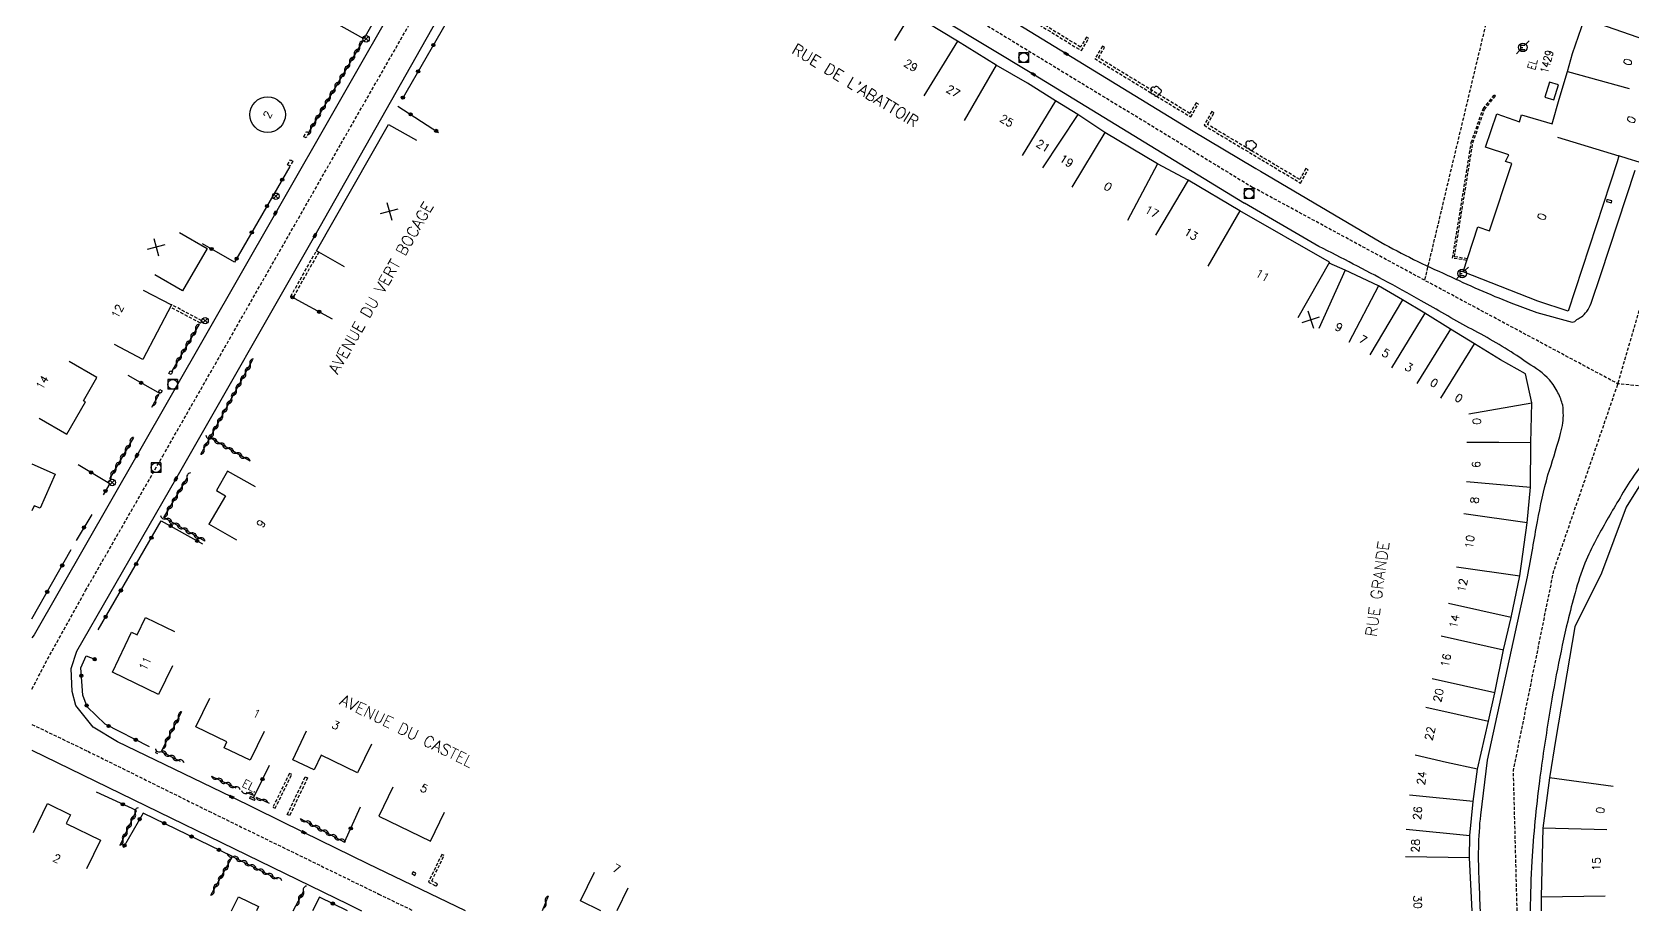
# Model space of a CAD drawing. Header units: millimetres. Extents: x 100999 to 102001, y 122000 to 123000.
# Drawn here: x 101000 to 101249.9, y 122000 to 122137.2 of the extents above; entities that cross this region are included whole.
import ezdxf
from ezdxf.enums import TextEntityAlignment as Align

# ---------------------------------------------------------------- set-up
doc = ezdxf.new("R2010")
doc.units = ezdxf.units.MM
doc.linetypes.add('DASHED', pattern=[0.75, 0.5, -0.25])
doc.layers.get('0').update_dxf_attribs({"linetype": 'CONTINUOUS'})
for name, color, linetype in [('W0001', 6, 'DASHED'), ('W0008', 7, 'CONTINUOUS'), ('W0100', 7, 'CONTINUOUS'), ('W0112', 1, 'DASHED'), ('W0300', 7, 'CONTINUOUS'), ('W0310', 3, 'CONTINUOUS'), ('W0322', 7, 'CONTINUOUS'), ('W0400', 7, 'CONTINUOUS'), ('W0420', 7, 'CONTINUOUS'), ('W0469', 7, 'CONTINUOUS'), ('W0471', 7, 'CONTINUOUS'), ('W0984', 7, 'CONTINUOUS'), ('W0989', 7, 'CONTINUOUS'), ('W0991', 7, 'CONTINUOUS'), ('W1102', 7, 'CONTINUOUS')]:
    doc.layers.add(name, color=color, linetype=linetype)
doc.styles.get("Standard").update_dxf_attribs({"font": 'romans.shx', "width": 0.85})

# ---------------------------------------------------------------- blocks, each defined once
blk = doc.blocks.new('T420')
for p, q in [((0.75, 0.75), (-0.75, 0.75)), ((-0.75, 0.75), (-0.75, -0.75)), ((0.75, 0.75), (0.75, -0.75)), ((0.75, -0.75), (-0.75, -0.75))]:
    blk.add_line(p, q)
blk.add_ellipse((0, 0), major_axis=(-0.53, 0.53), ratio=1, start_param=3.926991, end_param=10.210176)
blk = doc.blocks.new('T400')
for p, q in [((-0.15, 0.3), (0.15, 0.3)), ((-0.15, -0.25), (-0.15, 0.3)), ((-0.15, 0.15), (0.15, 0.15)), ((-0.15, 0), (0.15, 0)), ((0.15, 0.3), (0.15, -0.25)), ((-0.15, -0.15), (0.15, -0.15)), ((-0.15, -0.25), (-0.15, -0.3)), ((-0.15, -0.3), (0.15, -0.3)), ((0.15, -0.3), (0.15, -0.25))]:
    blk.add_line(p, q)
blk = doc.blocks.new('T300')
for p, q in [((-0.8, 0.51), (-0.86, 0.34)), ((-0.86, 0.34), (-0.86, 0.17)), ((-0.86, 0.17), (-0.74, 0.06)), ((-0.69, 0.63), (-0.8, 0.51)), ((-0.8, -0.06), (-0.74, 0.06)), ((-0.74, 0.06), (-0.69, 0.11)), ((-0.57, 0.69), (-0.69, 0.63)), ((-0.46, 0.69), (-0.57, 0.69)), ((-0.29, 0.63), (-0.46, 0.69)), ((-0.29, 0.63), (-0.17, 0.74)), ((-0.23, 0.57), (-0.29, 0.63)), ((-0.17, 0.74), (-0.06, 0.8)), ((-0.06, 0.8), (0.06, 0.8)), ((0.06, 0.8), (0.23, 0.74)), ((0.23, 0.74), (0.34, 0.63)), ((0.34, 0.63), (0.4, 0.51)), ((0.46, 0.46), (0.34, 0.46)), ((0.4, 0.51), (0.4, 0.46)), ((0.57, 0.4), (0.46, 0.46)), ((0.57, 0.4), (0.69, 0.29)), ((0.69, 0.29), (0.74, 0.17)), ((0.74, 0.06), (0.69, -0.17)), ((0.74, 0.17), (0.74, 0.06)), ((-0.8, -0.17), (-0.8, -0.06)), ((-0.8, -0.23), (-0.8, -0.17)), ((-0.74, -0.34), (-0.8, -0.23)), ((-0.69, -0.4), (-0.74, -0.34)), ((-0.51, -0.46), (-0.69, -0.4)), ((-0.4, -0.46), (-0.51, -0.46)), ((-0.4, -0.46), (-0.34, -0.46)), ((-0.34, -0.46), (-0.34, -0.4)), ((-0.34, -0.51), (-0.34, -0.46)), ((-0.29, -0.63), (-0.34, -0.51)), ((-0.17, -0.74), (-0.29, -0.63)), ((-0.06, -0.8), (-0.17, -0.74)), ((0.06, -0.8), (-0.06, -0.8)), ((0.17, -0.74), (0.06, -0.8)), ((0.23, -0.69), (0.17, -0.74)), ((0.29, -0.46), (0.23, -0.46)), ((0.29, -0.63), (0.23, -0.69)), ((0.46, -0.4), (0.29, -0.46)), ((0.34, -0.51), (0.29, -0.63)), ((0.34, -0.51), (0.34, -0.46)), ((0.57, -0.34), (0.46, -0.4)), ((0.63, -0.29), (0.57, -0.34)), ((0.69, -0.17), (0.63, -0.29))]:
    blk.add_line(p, q)
blk = doc.blocks.new('T469')
at = {"color": 0, "linetype": 'Continuous', "flags": 128}
for points in [[(-0.35, 0.35), (0.35, -0.35)], [(-0.35, -0.35), (0.35, 0.35)]]:
    blk.add_lwpolyline(points, dxfattribs=at)
at = {"color": 0, "linetype": 'Continuous'}
blk.add_circle((0, 0), 0.5, dxfattribs=at)
blk = doc.blocks.new('t991o')
at = {"color": 0, "linetype": 'Continuous'}
for p, q in [((-1, 1), (1, -1)), ((-1, -1), (1, 1))]:
    blk.add_line(p, q, dxfattribs=at)
blk = doc.blocks.new('t310o')
at = {"color": 0, "linetype": 'Continuous'}
for centre, start, end in [((-0.5, 0.38), 216.8699, 323.1304), ((0.5, -0.37), 36.8699, 143.1303)]:
    blk.add_arc(centre, 0.625, start, end, dxfattribs=at)
blk = doc.blocks.new('t322o')
at = {"color": 0, "linetype": 'Continuous'}
for radius in [0.25, 0.15]:
    blk.add_circle((0, 0), radius, dxfattribs=at)
blk = doc.blocks.new('T471')
for p, q in [((-0.333334, 0.333334), (-0.333334, -0.333334)), ((-0.333334, 0.333334), (0.333334, 0.333334)), ((-0.333334, 0), (0, 0)), ((0.500001, 0.500001), (1.000002, 1.000002)), ((-0.500001, -0.500001), (-1.000002, -1.000002)), ((-0.333334, -0.333334), (0.333334, -0.333334))]:
    blk.add_line(p, q)
blk.add_ellipse((0, 0), major_axis=(0.471405, 0.471405), ratio=1, start_param=5.4977871438, end_param=11.780972451)

msp = doc.modelspace()

# ---------------------------------------------------------------- linework, layer by layer
at = {"layer": 'W0001'}
for points in [[(101080.43, 122222.09), (101075.39, 122207.63), (101075.07, 122201.32), (101075.56, 122194.5), (101087.14, 122186.72), (101099.04, 122169.5), (101126.82, 122151.84), (101190.62, 122112.98)], [(101000, 122034.61), (101002.08, 122038.62), (101008.37, 122049.99), (101020.42, 122070.98), (101048.25, 122119.72), (101079.01, 122173.41), (101081.49, 122178.26)], [(101000, 122029.1), (101008.71, 122024.9), (101027.63, 122015.54), (101054.15, 122002.61), (101059.55, 122000)]]:
    msp.add_lwpolyline(points, dxfattribs=at)
at = {"layer": 'W0001', "flags": 128}
for points in [[(101184.67, 122171.56), (101231.71, 122157.85), (101217.51, 122098.44)], [(101231.98, 122000), (101231.4, 122021.89), (101237.72, 122053.15), (101247.72, 122082.27), (101255.61, 122109.32), (101259.41, 122113.68), (101266.51, 122128.5), (101269.87, 122130.91), (101290.89, 122132.36), (101297.82, 122132.85), (101313.1, 122131.82), (101331.86, 122128.3), (101349.21, 122123.36), (101360.02, 122120.28), (101354.67, 122094.43), (101352.29, 122082.94), (101342.72, 122084.27), (101313.14, 122083.71), (101261, 122080.98), (101247.72, 122082.27), (101234.35, 122089.42), (101234.35, 122089.42), (101217.51, 122098.44), (101190.62, 122112.98)]]:
    msp.add_lwpolyline(points, dxfattribs=at)
at = {"layer": 'W0008'}
msp.add_line((101067.69, 122000), (101052.44, 122007.32), dxfattribs=at)
for points in [[(101151.11, 122244.9), (101147.24, 122239.81), (101142.9, 122234.05), (101128.85, 122215.37), (101124.37, 122209.16), (101122.97, 122207.16), (101110.95, 122189.93), (101101.55, 122176.27), (101101.54, 122176.26), (101100.99, 122175.21), (101100.89, 122173.76), (101101.4, 122172.71), (101101.84, 122172.27), (101102.16, 122172.01), (101122.88, 122157.55), (101123.36, 122157.23), (101161.53, 122133.82), (101181.09, 122121.9), (101191.14, 122115.89), (101191.87, 122115.45)], [(101079.05, 122222.62), (101077.12, 122217.09), (101072.87, 122204.99), (101065.39, 122183.71), (101065.75, 122183.48), (101072.01, 122179.96), (101076, 122177.69), (101076.52, 122177), (101076.63, 122176.24), (101076.33, 122175.54), (101076.1, 122175.54), (101057.9, 122143.73), (101038.04, 122108.94), (101016.39, 122071.09), (101000.35, 122043.08), (101000, 122042.62)], [(101052.44, 122007.32), (101042.45, 122012.21), (101031.17, 122017.76), (101013.35, 122026.39), (101009.54, 122028.67), (101006.87, 122032.02), (101006.29, 122034.23), (101006.11, 122037.83), (101007, 122040.55), (101022.46, 122067.39), (101044.18, 122105.4), (101064.04, 122140.4), (101080.59, 122169.42), (101082.29, 122172.32), (101082.15, 122172.44), (101082.27, 122172.67), (101083.22, 122173.23), (101084.29, 122172.99), (101092.67, 122168.25), (101117.01, 122154.54), (101120.2, 122152.64), (101134.87, 122143.63), (101156.41, 122130.62), (101189.37, 122110.5)], [(101000, 122025.06), (101049.4, 122001.02), (101051.49, 122000)]]:
    msp.add_lwpolyline(points, dxfattribs=at)
at = {"layer": 'W0008', "flags": 128}
for points in [[(101191.87, 122115.45), (101210.67, 122104.38, 0.0234), (101221.06, 122099.26, 0.0182), (101230.98, 122094.91), (101235.03, 122093.39), (101240.55, 122091.89, 0.2189), (101241.31, 122092.32, -0.0326), (101242.02, 122092.73, 0.0966), (101242.84, 122093.57, 0.0758), (101243.53, 122094.84), (101245.04, 122099.35), (101250.42, 122115.64)], [(101226.25, 122000, -0.002491), (101226.06, 122004.59, -0.0387), (101226.29, 122014.94), (101227.33, 122023.53), (101233.6, 122052.15, 0.0119), (101234.41, 122056.63, -0.0049), (101235.16, 122060.78, -0.0235), (101236.79, 122068.04, 0.0076), (101238.64, 122074.07, 0.0074), (101239.04, 122075.77, 0.0802), (101239.09, 122078.93, 0.0681), (101238.35, 122080.86, 0.0601), (101237.03, 122082.88, 0.0725), (101233.68, 122085.46), (101233.68, 122085.46, 0.0073), (101231.94, 122086.68, 0.023), (101224.42, 122091.03, -0.0032), (101216.99, 122095.24, 0.0057), (101211.06, 122098.51, 0.0052), (101200.35, 122104.07), (101189.37, 122110.5)], [(101253.41, 122071.81, 0.0491), (101249.87, 122067.42, 0.0135), (101247.8, 122064.06, 0.0119), (101244.27, 122057.86, 0.0246), (101242.57, 122054.29, 0.0285), (101241.04, 122049.66, 0.0093), (101239.87, 122045.19, 0.0186), (101236.94, 122030.24, 0.0088), (101235.46, 122020.25, 0.0173), (101234.27, 122007.73, 0.014838), (101234.03, 122000, 0.0071)]]:
    msp.add_lwpolyline(points, format="xyb", dxfattribs=at)
at = {"layer": 'W0100'}
for p, q in [((101031.97, 122057.85), (101027.64, 122060.36)), ((101034.87, 122017.46), (101034.14, 122017.82)), ((101034.73, 122017.19), (101034.87, 122017.46)), ((101093.06, 122003.51), (101091.36, 122000))]:
    msp.add_line(p, q, dxfattribs=at)
for points in [[(101067.74, 122174.65), (101070.22, 122178.99), (101074.79, 122176.38), (101051.82, 122136.12), (101047.48, 122138.6)], [(101202.69, 122101.26), (101188.64, 122109.3), (101180.59, 122114.07), (101175.78, 122116.6), (101167.57, 122121.53), (101163.35, 122124.31), (101159.88, 122126.45), (101155.52, 122129.19), (101150.59, 122132.03), (101144.54, 122135.76), (101137.31, 122140.15), (101134.72, 122135.88)], [(101048.79, 122100.56), (101044.45, 122103.04), (101055.71, 122122.77), (101060.05, 122120.3)], [(101023.02, 122105.89), (101027.35, 122103.38), (101023.53, 122096.79), (101019.2, 122099.3)], [(101017.38, 122096.91), (101021.8, 122094.58), (101017.3, 122086.07), (101012.88, 122088.41)], [(101001.11, 122076.91), (101005.43, 122074.39), (101008.38, 122079.45), (101008.05, 122079.64), (101010.15, 122083.26), (101005.82, 122085.77)], [(101000, 122069.8), (101003.62, 122068.18), (101001.25, 122062.86), (101000.35, 122063.24), (101000, 122062.45)], [(101034.89, 122066.18), (101030.52, 122068.61), (101028.84, 122065.59), (101030.2, 122064.76), (101027.64, 122060.36)], [(101021.97, 122038.24), (101019.78, 122033.74), (101012.55, 122037.26), (101015.53, 122043.51), (101016.43, 122043.08), (101017.74, 122045.79), (101022.24, 122043.61)], [(101036.26, 122027.99), (101034.09, 122023.49), (101030, 122025.46), (101030.44, 122026.36), (101025.59, 122028.7), (101027.76, 122033.2)], [(101053.03, 122026.03), (101050.84, 122021.54), (101045.18, 122024.29), (101044.08, 122021.99), (101040.75, 122023.58), (101042.9, 122028.1)], [(101019.68, 122024.49), (101019.33, 122024.64), (101019.41, 122024.84)], [(101034.73, 122017.19), (101034.01, 122017.55), (101034.14, 122017.82)], [(101056.34, 122019.27), (101054.17, 122014.76), (101062.24, 122010.88), (101064.41, 122015.38)], [(101000.21, 122012.23), (101002.4, 122016.73), (101006, 122014.98), (101005.35, 122013.63), (101010.68, 122011.03), (101008.49, 122006.53)], [(101088.84, 122000), (101085.66, 122001.54), (101087.84, 122006.04)], [(101031.16, 122000), (101032.25, 122002.19), (101035.36, 122000.64), (101035.05, 122000)]]:
    msp.add_lwpolyline(points, dxfattribs=at)
at = {"layer": 'W0100', "flags": 128}
for points in [[(101254.48, 122115.82), (101249.32, 122117.41), (101247.86, 122117.85), (101247.59, 122116.94), (101239.97, 122093.61), (101235.22, 122095.17), (101235.22, 122095.17), (101223.52, 122099.76), (101225.84, 122106.76), (101227.65, 122106.15), (101231.13, 122116.65), (101230.18, 122116.97), (101230.66, 122118.04), (101227.03, 122119.23), (101228.83, 122124.41), (101232.35, 122123.19), (101232.66, 122124.26), (101237.43, 122122.88), (101238.54, 122126.72), (101239.83, 122131.04), (101240.6, 122133.85), (101242.51, 122139.28), (101243.51, 122142.41), (101248.27, 122140.89)], [(101245.94, 122110.74), (101246.72, 122110.53), (101246.78, 122110.83), (101246, 122111.05), (101245.94, 122110.74), (101245.94, 122110.74)], [(101224.95, 122000), (101224.55, 122008.26), (101224.61, 122011.74), (101225.13, 122017.07), (101225.81, 122022.08), (101227.49, 122029.59), (101228.47, 122034.01), (101229.86, 122040.74), (101231.03, 122045.8), (101232.41, 122052.29), (101233.56, 122060.58), (101234.05, 122066.16), (101234.1, 122073.06), (101234.26, 122079.32), (101233.28, 122083.81), (101233.28, 122083.81), (101229.39, 122086), (101225.32, 122088.53), (101221.57, 122090.82), (101217.58, 122093.31), (101214.08, 122095.39), (101210.34, 122097.58), (101205.14, 122100.02), (101202.61, 122101.13), (101202.54, 122101.17)], [(101284.15, 122076.84), (101279.38, 122076.35), (101272.56, 122075.56), (101258.17, 122073.68), (101254.57, 122070.49), (101251.79, 122067.46), (101248.99, 122063.03), (101245.15, 122052.69), (101240.97, 122044.34), (101238.01, 122026.9), (101237.05, 122020.73), (101236.01, 122012.9), (101235.71, 122002.17), (101235.74, 122000)]]:
    msp.add_lwpolyline(points, dxfattribs=at)
msp.add_lwpolyline([(101237.02, 122129.37), (101236.32, 122127.03), (101237.73, 122126.6), (101238.43, 122128.95)], close=True, dxfattribs=at)
at = {"layer": 'W0112'}
for p, q in [((101144.57, 122146.14), (101163.92, 122134.29)), ((101163.92, 122134.29), (101165.06, 122136.21)), ((101226.65, 122125.21), (101228.42, 122127.4)), ((101226.87, 122125.09), (101228.61, 122127.24)), ((101228.61, 122127.24), (101228.42, 122127.4)), ((101180.99, 122123.95), (101182.18, 122125.95)), ((101224.82, 122119.96), (101226.65, 122125.21)), ((101225.06, 122119.9), (101226.87, 122125.09)), ((101042.81, 122120.68), (101042.45, 122120.86)), ((101043.22, 122121.48), (101042.81, 122120.68)), ((101221.89, 122101.9), (101224.82, 122119.96)), ((101222.18, 122102.11), (101225.06, 122119.9)), ((101040.73, 122117.06), (101040.25, 122116.24)), ((101040.25, 122116.24), (101039.91, 122116.44)), ((101198.16, 122113.61), (101199.31, 122115.68)), ((101040.41, 122095.92), (101044.44, 122103.04)), ((101044.44, 122103.04), (101044.79, 122102.84)), ((101224.11, 122101.55), (101221.89, 122101.9)), ((101224.19, 122101.79), (101222.18, 122102.11)), ((101026.31, 122091.75), (101021.6, 122094.24)), ((101021.72, 122083.71), (101021.37, 122083.9)), ((101021.95, 122084.12), (101021.72, 122083.71)), ((101020.11, 122080.83), (101019.77, 122081.04)), ((101020.33, 122081.17), (101020.11, 122080.83)), ((101040.2, 122021.43), (101037.62, 122016.17)), ((101043.04, 122020.74), (101040.24, 122014.87)), ((101037.62, 122016.17), (101037.98, 122015.99)), ((101040.24, 122014.87), (101039.88, 122015.04)), ((101064, 122008.77), (101061.91, 122004.47)), ((101059.35, 122005.75), (101059.78, 122005.5)), ((101059.78, 122005.5), (101059.98, 122005.85)), ((101061.91, 122004.47), (101063.17, 122003.84))]:
    msp.add_line(p, q, dxfattribs=at)
for points in [[(101163.78, 122134.85), (101144.77, 122146.49), (101144.57, 122146.14)], [(101165.06, 122136.21), (101164.71, 122136.42), (101163.78, 122134.85)], [(101167.19, 122134.98), (101166.01, 122133.04), (101180.99, 122123.95)], [(101166.56, 122133.18), (101167.53, 122134.77), (101167.19, 122134.98)], [(101182.18, 122125.95), (101181.83, 122126.15), (101180.85, 122124.5), (101166.56, 122133.18)], [(101184.29, 122124.79), (101183.07, 122122.63), (101198.16, 122113.61)], [(101183.61, 122122.77), (101184.64, 122124.59), (101184.29, 122124.79)], [(101199.31, 122115.68), (101198.96, 122115.88), (101198.01, 122114.17), (101183.61, 122122.77)], [(101042.45, 122120.86), (101042.87, 122121.66), (101043.22, 122121.48)], [(101039.91, 122116.44), (101040.38, 122117.26), (101040.73, 122117.06)], [(101044.79, 122102.84), (101040.76, 122095.73), (101040.41, 122095.92)], [(101026.31, 122091.75), (101026.51, 122092.12), (101021.81, 122094.61)], [(101021.37, 122083.9), (101021.6, 122084.32), (101021.95, 122084.12)], [(101019.77, 122081.04), (101019.99, 122081.39), (101020.33, 122081.17)], [(101037.98, 122015.99), (101040.56, 122021.25), (101040.2, 122021.43)], [(101039.88, 122015.04), (101042.68, 122020.91), (101043.04, 122020.74)], [(101062.44, 122004.65), (101064.36, 122008.6), (101064, 122008.77)], [(101059.98, 122005.85), (101059.55, 122006.1), (101059.35, 122005.75)], [(101063.17, 122003.84), (101063.35, 122004.19), (101062.44, 122004.65)]]:
    msp.add_lwpolyline(points, dxfattribs=at)
at = {"layer": 'W0310'}
for p, q in [((101051.65, 122135.81), (101043.2, 122121.49)), ((101026.09, 122091.57), (101021.83, 122084.24)), ((101019.82, 122080.59), (101018.65, 122078.58)), ((101015.85, 122073.91), (101012.1, 122067.46)), ((101034.09, 122070.21), (101027.81, 122073.86)), ((101028.02, 122021.03), (101031.82, 122019.19)), ((101034.59, 122017.99), (101033.53, 122018.44)), ((101035, 122017.73), (101037.02, 122016.77)), ((101013.75, 122010.22), (101016.34, 122015.64)), ((101041.9, 122014.42), (101048.82, 122010.71)), ((101040.77, 122000), (101042.47, 122003.09)), ((101080.6, 122002.25), (101079.68, 122000))]:
    msp.add_line(p, q, dxfattribs=at)
for points in [[(101026.39, 122071.27), (101027.81, 122073.87), (101034.51, 122086.09)], [(101027.01, 122057.7), (101020.59, 122061.41), (101024.25, 122067.52)], [(101023.36, 122031.08), (101020.16, 122024.85), (101023.15, 122023.37)], [(101027.93, 122002.44), (101031.33, 122008.46), (101038.32, 122004.99)]]:
    msp.add_lwpolyline(points, dxfattribs=at)
at = {"layer": 'W0322'}
for p, q in [((101073.4, 122153.67), (101057.8, 122126.73)), ((101057.15, 122125.64), (101063.51, 122121.53)), ((101046.96, 122092.39), (101040.41, 122095.92)), ((101014.98, 122083.6), (101020, 122080.75)), ((101009.34, 122061.89), (101006.9, 122057.79)), ((101000, 122045.56), (101006.13, 122056.42)), ((101037.03, 122022.69), (101034.62, 122017.69)), ((101016.34, 122015.64), (101010.07, 122018.49)), ((101048.82, 122010.7), (101051.29, 122016.2))]:
    msp.add_line(p, q, dxfattribs=at)
for points in [[(101040.28, 122116.2), (101031.65, 122101.29), (101026.61, 122104.14)], [(101007.2, 122069.65), (101012.17, 122066.7), (101011.12, 122064.92)], [(101010.32, 122043.85), (101020.18, 122060.9), (101026.65, 122057.29)], [(101018.33, 122025.61), (101011.42, 122029.12), (101008.61, 122031.86), (101007.96, 122033.64), (101007.61, 122037.95), (101008.45, 122039.81), (101009.81, 122039.26)], [(101031.33, 122008.47), (101017.36, 122015.26), (101014.24, 122009.82)], [(101049.29, 122000), (101044.9, 122002.13), (101043.83, 122000)]]:
    msp.add_lwpolyline(points, dxfattribs=at)
at = {"layer": 'W1102'}
for p, q in [((101251.94, 122135.96), (101242.51, 122139.28)), ((101144.54, 122135.76), (101139.29, 122127.25)), ((101150.59, 122132.03), (101145.59, 122123.37)), ((101239.83, 122131.04), (101249.47, 122128.39)), ((101159.88, 122126.45), (101154.64, 122117.93)), ((101163.35, 122124.31), (101157.83, 122115.97)), ((101167.57, 122121.53), (101162.42, 122112.95)), ((101238.3, 122120.79), (101247.86, 122117.85)), ((101175.78, 122116.6), (101171.12, 122107.75)), ((101180.59, 122114.07), (101175.49, 122105.47)), ((101188.64, 122109.3), (101183.68, 122100.62)), ((101202.69, 122101.26), (101197.73, 122092.58)), ((101205.14, 122100.02), (101201.01, 122090.91)), ((101210.34, 122097.58), (101205.69, 122088.72)), ((101214.08, 122095.39), (101208.99, 122086.79)), ((101217.58, 122093.31), (101212.37, 122084.77)), ((101221.57, 122090.82), (101216.32, 122082.31)), ((101220.07, 122080.01), (101225.32, 122088.53)), ((101224.42, 122077.56), (101234.26, 122079.32)), ((101224.09, 122067.03), (101234.05, 122066.16)), ((101233.56, 122060.58), (101223.66, 122061.97)), ((101222.51, 122053.68), (101232.41, 122052.29)), ((101231.03, 122045.8), (101221.27, 122047.98)), ((101220.1, 122042.92), (101229.86, 122040.74)), ((101228.47, 122034.01), (101218.72, 122036.19)), ((101217.73, 122031.77), (101227.49, 122029.59)), ((101246.97, 122019.41), (101237.05, 122020.73)), ((101225.13, 122017.07), (101215.18, 122018.05)), ((101214.66, 122012.72), (101224.61, 122011.74)), ((101246.01, 122012.61), (101236.01, 122012.9)), ((101224.55, 122008.26), (101214.55, 122008.43)), ((101235.71, 122002.17), (101245.7, 122002.32))]:
    msp.add_line(p, q, dxfattribs=at)
at = {"layer": 'W1102', "flags": 128}
for points in [[(101234.1, 122073.06), (101229.1, 122073.1), (101224.1, 122073.13), (101224.1, 122073.13)], [(101225.81, 122022.08), (101220.94, 122023.17), (101216.06, 122024.27), (101216.06, 122024.27)]]:
    msp.add_lwpolyline(points, dxfattribs=at)
at = {"layer": 'W1102'}
msp.add_circle((101036.8, 122124.3), 2.78, dxfattribs=at)

# ---------------------------------------------------------------- block references
at = {"layer": 'W0300'}
for p in [(101175.61, 122127.92), (101190.45, 122119.48)]:
    msp.add_blockref('T300', p, dxfattribs=at)
at = {"layer": 'W0310'}
for p, rotation in [((101050.38, 122133.66), 239.4327279325985), ((101051.15, 122134.95), 239.4327279325985), ((101048.86, 122131.07), 239.4327279325985), ((101049.62, 122132.37), 239.4327279325985), ((101047.33, 122128.49), 239.4327279325985), ((101048.1, 122129.78), 239.4327279325985), ((101045.81, 122125.91), 239.4327279325985), ((101046.57, 122127.2), 239.4327279325985), ((101045.04, 122124.62), 239.4327279325985), ((101043.52, 122122.03), 239.4327279325985), ((101044.28, 122123.33), 239.4327279325985), ((101024.83, 122089.41), 239.8619042058968), ((101025.58, 122090.71), 239.8619042058968), ((101023.32, 122086.82), 239.8619042058968), ((101024.08, 122088.11), 239.8619042058968), ((101022.57, 122085.52), 239.8619042058968), ((101033.36, 122083.98), 61.27417304332097), ((101034.08, 122085.3), 61.27417304332097), ((101031.91, 122081.35), 61.27417304332097), ((101032.64, 122082.67), 61.27417304332097), ((101019.32, 122079.72), 239.8091862765323), ((101030.47, 122078.72), 61.27417304332097), ((101031.19, 122080.04), 61.27417304332097), ((101029.03, 122076.09), 61.27417304332097), ((101029.75, 122077.4), 61.27417304332097), ((101027.59, 122073.46), 61.26474007810624), ((101028.04, 122073.73), 149.8599839427789), ((101028.31, 122074.77), 61.27417304332097), ((101014.6, 122071.75), 239.811567875061), ((101015.35, 122073.05), 239.811567875061), ((101026.87, 122072.14), 61.26474007810624), ((101029.33, 122072.98), 149.8599839427789), ((101030.63, 122072.22), 149.8599839427789), ((101031.93, 122071.47), 149.8599839427789), ((101013.09, 122069.16), 239.811567875061), ((101013.84, 122070.45), 239.811567875061), ((101033.22, 122070.71), 149.8599839427789), ((101012.33, 122067.86), 239.811567875061), ((101023.46, 122066.21), 59.14107181549319), ((101024.23, 122067.49), 59.14107181549319), ((101021.92, 122063.63), 59.14107181549319), ((101022.69, 122064.92), 59.14107181549319), ((101020.95, 122061.21), 149.9731978902809), ((101021.15, 122062.34), 59.14107181549319), ((101022.25, 122060.45), 149.9731978902809), ((101023.55, 122059.7), 149.9731978902809), ((101024.85, 122058.95), 149.9731978902809), ((101026.15, 122058.2), 149.9731978902809), ((101022.21, 122028.85), 242.8419238095013), ((101022.9, 122030.19), 242.8419238095013), ((101020.85, 122026.18), 242.8419238095013), ((101021.53, 122027.52), 242.8419238095013), ((101020.16, 122024.85), 333.6499610577338), ((101021.51, 122024.18), 333.6499610577338), ((101022.85, 122023.52), 333.6499610577338), ((101028.92, 122020.6), 334.1573232950524), ((101030.27, 122019.94), 334.1573232950524), ((101031.62, 122019.29), 334.1573232950524), ((101033.67, 122018.38), 156.9059137837581), ((101035.9, 122017.3), 334.613544025526), ((101015.48, 122013.83), 64.41233416822452), ((101016.13, 122015.18), 64.41233416822452), ((101042.79, 122013.95), 331.8479267720867), ((101014.18, 122011.12), 64.41233416822452), ((101014.83, 122012.48), 64.41233416822452), ((101044.11, 122013.24), 331.8479267720867), ((101045.43, 122012.53), 331.8479267720867), ((101046.75, 122011.82), 331.8479267720867), ((101048.08, 122011.12), 331.8479267720867), ((101029.9, 122005.93), 60.53581541200539), ((101030.63, 122007.23), 60.53581541200539), ((101031.4, 122008.43), 333.5956713979348), ((101032.75, 122007.76), 333.5956713979348), ((101034.09, 122007.09), 333.5956713979348), ((101035.43, 122006.43), 333.5956713979348), ((101029.16, 122004.62), 60.53581541200539), ((101036.78, 122005.76), 333.5956713979348), ((101038.12, 122005.09), 333.5956713979348), ((101028.42, 122003.32), 60.53581541200539), ((101041.68, 122001.65), 61.26043864616403), ((101042.4, 122002.97), 61.26043864616403), ((101080.23, 122001.33), 247.8050562796661)]:
    msp.add_blockref('t310o', p, dxfattribs=dict(at, rotation=rotation))
at = {"layer": 'W0322'}
for p, rotation in [((101062.69, 122135.17), 239.9204798171319), ((101060.31, 122131.06), 239.9204798171319), ((101057.93, 122126.95), 239.9204798171319), ((101059.14, 122124.35), 327.1096597794129), ((101063.13, 122121.77), 327.1096597794129), ((101039.09, 122114.14), 239.942719103451), ((101036.71, 122110.03), 239.942719103451), ((101034.33, 122105.92), 239.942719103451), ((101028.04, 122103.33), 150.5996189425165), ((101031.96, 122101.81), 239.942719103451), ((101040.69, 122095.78), 151.6319866622401), ((101044.87, 122093.52), 151.6319866622401), ((101017.05, 122082.43), 330.3328211300724), ((101009.24, 122068.44), 329.2625103270215), ((101011.48, 122065.54), 239.6077065904044), ((101008.13, 122059.85), 239.3037831673099), ((101021.65, 122060.08), 330.8274074844261), ((101018.65, 122058.24), 59.96674482765858), ((101025.8, 122057.76), 330.8274074844261), ((101016.27, 122054.13), 59.96674482765858), ((101004.72, 122053.91), 60.54478302280449), ((101002.38, 122049.78), 60.54478302280449), ((101013.89, 122050.01), 59.96674482765858), ((101011.51, 122045.9), 59.96674482765858), ((101009.79, 122039.27), 337.9732122142391), ((101007.71, 122036.69), 94.68979263071905), ((101008.54, 122032.05), 109.9056959194029), ((101011.97, 122028.84), 153.0842688863925), ((101016.21, 122026.69), 153.0842688863925), ((101036, 122020.55), 244.2420479964106), ((101014.18, 122016.62), 155.589873151632), ((101016.82, 122014.31), 240.1349249322089), ((101020.65, 122013.66), 154.0603112131336), ((101024.92, 122011.58), 154.0603112131336), ((101049.79, 122012.86), 65.82344604642446), ((101014.45, 122010.19), 240.1349249322089), ((101029.19, 122009.51), 154.0603112131336), ((101046.98, 122001.12), 154.0594747304058)]:
    msp.add_blockref('t322o', p, dxfattribs=dict(at, rotation=rotation))
at = {"layer": 'W0400'}
for p, rotation in [((101161.53, 122133.82), 238.4839782708752), ((101156.41, 122130.62), 58.60221862732087), ((101038.04, 122108.94), 330.2759704589843), ((101044.18, 122105.4), 150.4188690184611), ((101016.39, 122071.09), 330.2290039062499), ((101022.46, 122067.39), 150.2512359613864), ((101031.17, 122017.76), 244.1673583975008), ((101042.45, 122012.21), 243.8119201661899)]:
    msp.add_blockref('T400', p, dxfattribs=dict(at, rotation=rotation))
at = {"layer": 'W0420'}
for p in [(101154.9, 122133.2), (101190.09, 122111.97), (101021.97, 122082.19), (101019.36, 122069.18)]:
    msp.add_blockref('T420', p, dxfattribs=at)
at = {"layer": 'W0469'}
for p in [(101052.19, 122136.14), (101038.09, 122111.56), (101027.04, 122092.13), (101012.52, 122066.86)]:
    msp.add_blockref('T469', p, dxfattribs=at)
at = {"layer": 'W0471'}
for p in [(101232.85, 122134.8), (101223.38, 122099.51)]:
    msp.add_blockref('T471', p, dxfattribs=at)
at = {"layer": 'W0991'}
for p, rotation in [((101055.82, 122109.21), 330.2408988713876), ((101019.38, 122103.6), 239.8819838125605), ((101199.76, 122092.27), 62.97932076650533)]:
    msp.add_blockref('t991o', p, dxfattribs=dict(at, rotation=rotation))

# ---------------------------------------------------------------- texts
at = {"layer": 'W0984'}
for s, rotation, p in [('2', 62.6308, (101036.8, 122124.3)), ('EL.', 334.0474, (101034.09, 122019.48))]:
    msp.add_text(s, height=1.25, rotation=rotation, dxfattribs=at).set_placement(p, align=Align.MIDDLE)
at = {"layer": 'W0984', "insert": (101233.53, 122131.51), "char_height": 1.25, "width": 1, "attachment_point": 1, "rotation": 75.0541}
msp.add_mtext('EL 1429', dxfattribs=at)
at = {"layer": 'W0989'}
for s, rotation, p in [("RUE DE L'ABATTOIR", 328.6528, (101128.62, 122128.89)), ('AVENUE DU VERT BOCAGE', 60.2668, (101054.48, 122097.27)), ('RUE GRANDE', 82.2894, (101210.14, 122050.25)), ('AVENUE DU CASTEL', 333.9961, (101058.54, 122028.09))]:
    msp.add_text(s, height=1.75, rotation=rotation, dxfattribs=at).set_placement(p, align=Align.MIDDLE)
at = {"layer": 'W0991'}
for s, rotation, p in [('29', 328.7187, (101137.29, 122131.98)), ('0', 71.9839, (101249.25, 122132.53)), ('27', 328.3426, (101143.89, 122127.94)), ('25', 330.0187, (101152.25, 122123.35)), ('0', 66.4528, (101249.81, 122123.51)), ('21', 328.3997, (101157.94, 122119.42)), ('19', 326.5434, (101161.6, 122117.08)), ('0', 329.0446, (101168.07, 122113.06)), ('17', 332.2613, (101174.93, 122109.14)), ('0', 71.9597, (101235.83, 122108.37)), ('13', 329.3322, (101181.04, 122105.66)), ('11', 330.2365, (101192.19, 122099.2)), ('12', 62.1231, (101013.36, 122093.6)), ('9', 334.9355, (101204.14, 122091.1)), ('7', 329.6204, (101207.91, 122089.16)), ('5', 329.2086, (101211.48, 122087.05)), ('3', 328.0899, (101215.08, 122084.85)), ('14', 59.7321, (101001.6, 122082.5)), ('0', 328.5213, (101219.01, 122082.42)), ('0', 328.1456, (101222.87, 122080.04)), ('0', 88.5202, (101225.68, 122076.41)), ('6', 89.6164, (101225.57, 122069.67)), ('8', 85.0323, (101225.34, 122064.1)), ('9', 59.8844, (101035.79, 122060.45)), ('10', 82.0463, (101224.57, 122057.61)), ('12', 77.9876, (101223.4, 122050.81)), ('14', 77.0099, (101222.16, 122045.18)), ('11', 64.5474, (101017.67, 122038.6)), ('16', 78.382, (101220.84, 122039.09)), ('20', 77.4169, (101219.68, 122033.65)), ('1', 334.2515, (101035.09, 122030.78)), ('3', 334.0474, (101047.45, 122028.97)), ('22', 77.4257, (101218.35, 122027.68)), ('5', 334.2827, (101061.26, 122019.09)), ('24', 82.2916, (101217.05, 122020.71)), ('26', 84.3731, (101216.41, 122015.24)), ('0', 82.425, (101244.96, 122015.69)), ('28', 89.0243, (101216.08, 122010.15)), ('2', 334.0779, (101003.89, 122008.15)), ('7', 334.1836, (101091.32, 122006.58)), ('15', 88.3727, (101244.35, 122007.29)), ('30', 272.7795, (101216.42, 122001.36))]:
    msp.add_text(s, height=1.25, rotation=rotation, dxfattribs=at).set_placement(p, align=Align.MIDDLE)

doc.saveas('drawing.dxf')
